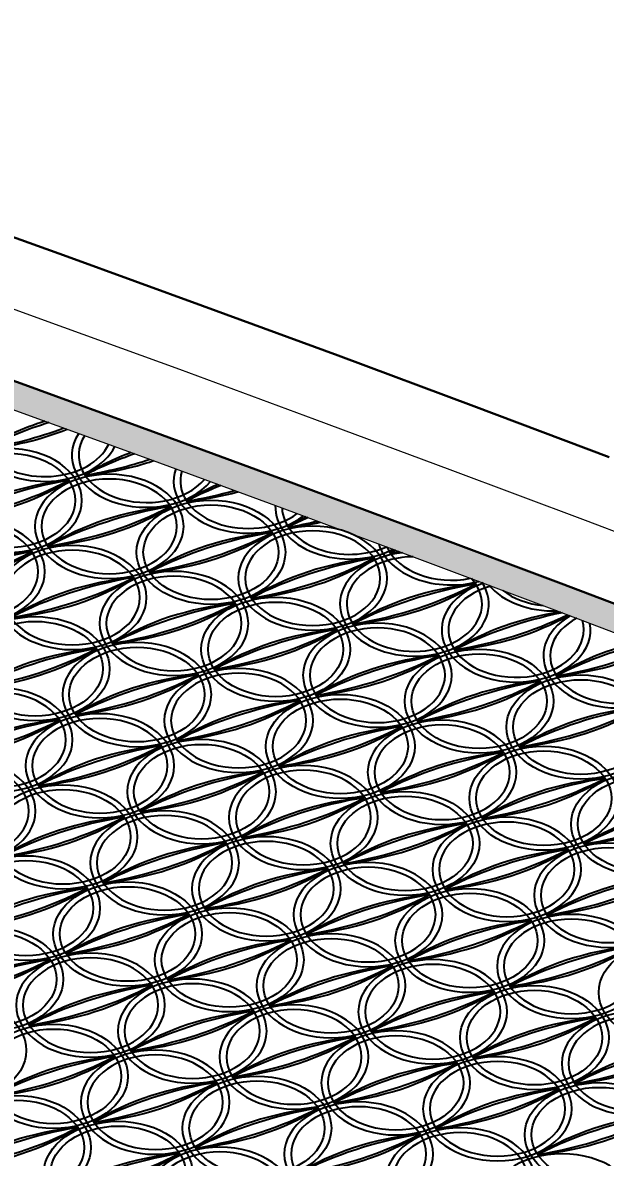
# Model space of a CAD drawing. Extents: x -2611510 to 954358, y -247163 to 181535.
# Drawn here: x 360124 to 364430, y 49146 to 57536 of the extents above; entities that cross this region are included whole.
import ezdxf

# ---------------------------------------------------------------- set-up
doc = ezdxf.new("R2010")
doc.units = 0
doc.linetypes.add('CENTER', pattern=[2, 1.25, -0.25, 0.25, -0.25])
doc.layers.get('Defpoints').update_dxf_attribs({"color": 8})
for name, color, linetype, lineweight in [('标注', 3, 'Continuous', 18), ('桥 中心线', 5, 'CENTER', 15), ('桥 构造粗实', 1, 'Continuous', 30)]:
    doc.layers.add(name, color=color, linetype=linetype, lineweight=lineweight)
doc.styles.add('仿宋字', font='仿宋_GB2312.TTF', dxfattribs={"width": 0.7})
doc.dimstyles.new('750', dxfattribs={"dimscale": 0, "dimtxt": 2.5, "dimasz": 1, "dimexe": 1, "dimexo": 1, "dimgap": 0, "dimtad": 0, "dimdec": 0, "dimlfac": 0.1, "dimrnd": 0.1, "dimzin": 12, "dimdsep": 46, "dimtxsty": '仿宋字', "dimblk": 'OBLIQUE', "dimcen": -1, "dimclrd": 256, "dimclre": 256, "dimclrt": 256, "dimadec": 4, "dimazin": 0, "dimtp": 2, "dimtm": 3, "dimtfac": 0.5, "dimtdec": 0, "dimtmove": 2, "dimatfit": 3, "dimldrblk": 'OBLIQUE', "dimfxl": 3, "dimfxlon": 1, "dimtvp": 0.7, "dimtolj": 1, "dimtzin": 12, "dimarcsym": 0})

# ---------------------------------------------------------------- blocks, each defined once
blk = doc.blocks.new('_Oblique')
at = {"color": 0, "linetype": 'ByBlock', "lineweight": -2}
blk.add_line((-0.5, -0.5), (0.5, 0.5), dxfattribs=at)
blk = doc.blocks.new('*D187')
at = {"layer": 'Defpoints', "color": 0}
for p in [(372281.5, 73637.3), (353281.5, 39578.2), (372281.5, 36663.7)]:
    blk.add_point(p, dxfattribs=at)
at = {"layer": '标注', "lineweight": -2}
for p, q in [((353281.5, 71637.3), (353281.5, 74637.3)), ((372281.5, 71637.3), (372281.5, 74637.3)), ((353281.5, 73637.3), (372281.5, 73637.3))]:
    blk.add_line(p, q, dxfattribs=at)
at = {"layer": '标注', "lineweight": -2, "xscale": 1000.0000020837, "yscale": 1000.0000020837, "zscale": 1000.0000020837, "rotation": 180}
blk.add_blockref('_Oblique', (353281.5, 73637.3), dxfattribs=at)
at = {"layer": '标注', "lineweight": -2, "xscale": 1000.0000020837, "yscale": 1000.0000020837, "zscale": 1000.0000020837}
blk.add_blockref('_Oblique', (372281.5, 73637.3), dxfattribs=at)
at = {"layer": '标注', "insert": (362781.5, 75302.2), "char_height": 2500, "attachment_point": 5, "style": '仿宋字'}
blk.add_mtext('\\A1;1900', dxfattribs=at)
blk = doc.blocks.new('2121212')
at = {"color": 8}
for centre, major_axis, start_param, end_param in [((-13683.5, 15489.1), (-550, 0), 5.663246, 9.087718), ((-13683.5, 15489.1), (-500, 0), 5.648618, 9.102073), ((-12998.3, 14460.6), (1696.6, 0), 1.982993, 2.30627), ((-12646, 13931.8), (-2505.2, 0), -1.158529, -0.933532), ((-14720.9, 17046.5), (-2505.2, 0), 1.806196, 2.060796), ((-14368.6, 16517.7), (1696.6, 0), -1.433605, -1.045268), ((-12931.7, 15297.6), (550, 0), 2.709345, 5.752002), ((-12931.7, 15297.6), (500, 0), 2.714072, 5.74729), ((-13957.1, 14962.9), (-550, 0), 3.141593, 9.424778), ((-12246.5, 14269), (-1696.6, 0), -1.082082, -0.835323), ((-11894.3, 13740.2), (2505.2, 0), 2.035351, 2.208061), ((-13969.2, 16855), (2505.2, 0), -1.335396, -1.132144), ((-13616.9, 16326.2), (-1696.6, 0), 1.707987, 2.021664), ((-12180, 15106.1), (-550, 0), 6.044423, 8.693788), ((-13271.9, 13934.3), (1696.6, 0), 1.707987, 2.30627), ((-12919.6, 13405.5), (-2505.2, 0), -1.335396, -0.933532), ((-14642.3, 15991.5), (-1696.6, 0), 1.707987, 2.30627), ((-14994.5, 16520.3), (2505.2, 0), -1.335396, -0.933532), ((-13205.3, 14771.4), (-550, 0), 3.141593, 9.424778), ((-13205.3, 14771.4), (-500, 0), 3.141593, 9.424778), ((-12180, 15106.1), (-500, 0), 6.069542, 8.668994), ((-11494.8, 14077.5), (1696.6, 0), 2.134065, 2.30627), ((-11142.5, 13548.7), (-2505.2, 0), -1.054504, -0.933532), ((-13217.4, 16663.4), (2505.2, 0), -1.335396, -1.187241), ((-12865.1, 16134.6), (-1696.6, 0), 1.707987, 1.940233), ((-12520.1, 13742.8), (1696.6, 0), 1.707987, 2.30627), ((-12167.9, 13214), (-2505.2, 0), -1.335396, -0.933532), ((-13890.5, 15799.9), (1696.6, 0), -1.433605, -0.835323), ((-14242.8, 16328.7), (-2505.2, 0), 1.806196, 2.208061), ((-11428.2, 14914.5), (550, 0), 3.111641, 5.336261), ((-11428.2, 14914.5), (500, 0), 3.1611, 5.286299), ((-14230.7, 14436.7), (-550, 0), 3.141593, 9.424778), ((-14230.7, 14436.7), (-500, 0), 3.141593, 9.424778), ((-11701.8, 14388.3), (-550, 0), 3.141593, 9.424778), ((-10743, 13886), (1696.6, 0), 2.206539, 2.30627), ((-10390.7, 13357.2), (-2505.2, 0), -1.003755, -0.933532), ((-12465.6, 16471.9), (-2505.2, 0), 1.806196, 1.895789), ((-12113.4, 15943.1), (-1696.6, 0), 1.707987, 1.851271), ((-11768.4, 13551.3), (-1696.6, 0), -1.433605, -0.835323), ((-11416.1, 13022.5), (2505.2, 0), 1.806196, 2.208061), ((-13138.8, 15608.4), (1696.6, 0), -1.433605, -0.835323), ((-13491, 16137.2), (-2505.2, 0), 1.806196, 2.208061), ((-11701.8, 14388.3), (-500, 0), 3.141593, 9.424778), ((-13478.9, 14245.1), (-550, 0), 3.141593, 9.424778), ((-10676.4, 14723), (550, 0), 3.353659, 5.088077), ((-10676.4, 14723), (500, 0), 3.441372, 5.000152), ((-13545.5, 13408.1), (1696.6, 0), 1.707987, 2.30627), ((-13193.2, 12879.3), (-2505.2, 0), -1.335396, -0.933532), ((-14915.9, 15465.2), (-1696.6, 0), 1.707987, 2.30627), ((-15268.1, 15994.1), (2505.2, 0), -1.335396, -0.933532), ((-13478.9, 14245.1), (-500, 0), 3.141593, 9.424778), ((-11016.6, 13359.7), (1696.6, 0), 1.707987, 2.30627), ((-10664.4, 12830.9), (-2505.2, 0), -1.335396, -0.933532), ((-12387, 15416.9), (-1696.6, 0), 1.707987, 2.30627), ((-12739.3, 15945.7), (2505.2, 0), -1.335396, -0.933532), ((-10950.1, 14196.8), (-550, 0), 4.874507, 9.848582), ((-10950.1, 14196.8), (-500, 0), 4.728741, 9.993251), ((-9991.3, 13694.4), (1696.6, 0), 2.278124, 2.30627), ((-9639, 13165.6), (-2505.2, 0), -0.953384, -0.933532), ((-11713.9, 16280.4), (-2505.2, 0), 1.806196, 1.832724), ((-11361.6, 15751.6), (1696.6, 0), -1.433605, -1.389956), ((-12727.2, 14053.6), (-550, 0), 3.141593, 9.424778), ((-12793.7, 13216.6), (1696.6, 0), 1.707987, 2.30627), ((-12441.5, 12687.8), (-2505.2, 0), -1.335396, -0.933532), ((-14164.1, 15273.7), (-1696.6, 0), 1.707987, 2.30627), ((-14516.4, 15802.5), (2505.2, 0), -1.335396, -0.933532), ((-12727.2, 14053.6), (-500, 0), 3.141593, 9.424778), ((-10198.3, 14005.2), (-550, 0), 5.165281, 9.552897), ((-10264.9, 13168.2), (1696.6, 0), 1.707987, 2.30627), ((-9912.6, 12639.4), (-2505.2, 0), -1.335396, -0.933532), ((-11635.2, 15225.4), (-1696.6, 0), 1.707987, 2.30627), ((-11987.5, 15754.2), (2505.2, 0), -1.335396, -0.933532), ((-10198.3, 14005.2), (-500, 0), 5.091138, 9.627252), ((-9924.7, 14531.5), (550, 0), 3.673192, 4.764366), ((-9924.7, 14531.5), (500, 0), 3.871271, 4.566991), ((-12042, 13025), (-1696.6, 0), -1.433605, -0.835323), ((-11689.7, 12496.2), (-2505.2, 0), -1.335396, -0.933532), ((-13412.4, 15082.2), (-1696.6, 0), 1.707987, 2.30627), ((-13764.6, 15611), (-2505.2, 0), 1.806196, 2.208061), ((-9513.1, 12976.7), (1696.6, 0), 1.78351, 2.30627), ((-9160.9, 12447.9), (-2505.2, 0), -1.288964, -0.933532), ((-11235.8, 15562.6), (-2505.2, 0), 1.806196, 2.172612), ((-10883.5, 15033.8), (1696.6, 0), -1.433605, -0.885652), ((-9446.5, 13813.7), (550, 0), 2.26446, 6.164335), ((-11223.7, 13670.5), (-550, 0), 3.141593, 9.424778), ((-11223.7, 13670.5), (-500, 0), 3.141593, 9.424778), ((-9446.5, 13813.7), (500, 0), 2.224264, 6.204904), ((-11290.2, 12833.5), (-1696.6, 0), -1.433605, -0.835323), ((-10938, 12304.7), (2505.2, 0), 1.806196, 2.208061), ((-12660.6, 14890.7), (-1696.6, 0), 1.707987, 2.30627), ((-13012.9, 15419.5), (2505.2, 0), -1.335396, -0.933532), ((-13067.4, 12690.3), (-1696.6, 0), -1.433605, -0.835323), ((-12715.1, 12161.5), (2505.2, 0), 1.806196, 2.208061), ((-14437.7, 14747.5), (-1696.6, 0), 1.707987, 2.30627), ((-14790, 15276.3), (-2505.2, 0), 1.806196, 2.208061), ((-13000.8, 13527.4), (-550, 0), 3.141593, 9.424778), ((-8761.4, 12785.1), (-1696.6, 0), -1.256739, -0.835323), ((-8409.1, 12256.3), (-2505.2, 0), -1.223755, -0.933532), ((-10484, 15371.1), (-2505.2, 0), 1.806196, 2.118738), ((-10131.7, 14842.3), (-1696.6, 0), 1.707987, 2.179181), ((-10538.5, 12642), (1696.6, 0), 1.707987, 2.30627), ((-10186.2, 12113.2), (-2505.2, 0), -1.335396, -0.933532), ((-11908.9, 14699.1), (-1696.6, 0), 1.707987, 2.30627), ((-12261.1, 15227.9), (2505.2, 0), -1.335396, -0.933532), ((-12249, 13335.9), (-550, 0), 3.141593, 9.424778), ((-12249, 13335.9), (-500, 0), 3.141593, 9.424778), ((-12315.6, 12498.8), (1696.6, 0), 1.707987, 2.30627), ((-11963.3, 11970), (-2505.2, 0), -1.335396, -0.933532), ((-13686, 14556), (-1696.6, 0), 1.707987, 2.30627), ((-14038.3, 15084.8), (2505.2, 0), -1.335396, -0.933532), ((-9786.7, 12450.4), (1696.6, 0), 1.707987, 2.30627), ((-9434.5, 11921.6), (-2505.2, 0), -1.335396, -0.933532), ((-11157.1, 14507.6), (-1696.6, 0), 1.707987, 2.30627), ((-11509.4, 15036.4), (-2505.2, 0), 1.806196, 2.208061), ((-14026.2, 13192.7), (-550, 0), 3.141593, 9.424778), ((-14026.2, 13192.7), (-500, 0), 3.141593, 9.424778), ((-11563.9, 12307.3), (1696.6, 0), 1.707987, 2.30627), ((-11211.6, 11778.5), (-2505.2, 0), -1.335396, -0.933532), ((-12934.2, 14364.4), (1696.6, 0), -1.433605, -0.835323), ((-13286.5, 14893.2), (-2505.2, 0), 1.806196, 2.208061), ((-9035, 12258.9), (-1696.6, 0), -1.433605, -0.835323), ((-8682.7, 11730.1), (-2505.2, 0), -1.335396, -0.933532), ((-10405.4, 14316.1), (1696.6, 0), -1.433605, -0.835323), ((-10757.6, 14844.9), (-2505.2, 0), 1.806196, 2.208061), ((-13341, 12164.1), (-1696.6, 0), -1.433605, -0.835323), ((-12988.7, 11635.3), (-2505.2, 0), -1.335396, -0.933532), ((-14711.4, 14221.3), (1696.6, 0), -1.433605, -0.835323), ((-15063.6, 14750.1), (2505.2, 0), -1.335396, -0.933532), ((-13274.4, 13001.2), (-550, 0), 3.141593, 9.424778), ((-13274.4, 13001.2), (-500, 0), 3.141593, 9.424778), ((-10812.1, 12115.7), (-1696.6, 0), -1.433605, -0.835323), ((-10459.8, 11586.9), (2505.2, 0), 1.806196, 2.208061), ((-12182.5, 14172.9), (-1696.6, 0), 1.707987, 2.30627), ((-12534.7, 14701.7), (2505.2, 0), -1.335396, -0.933532), ((-10745.5, 12952.8), (-550, 0), 3.141593, 9.424778), ((-10745.5, 12952.8), (-500, 0), 3.141593, 9.424778), ((-12522.7, 12809.6), (-550, 0), 3.141593, 9.424778), ((-12589.2, 11972.6), (1696.6, 0), 1.707987, 2.30627), ((-12237, 11443.8), (-2505.2, 0), -1.335396, -0.933532), ((-13959.6, 14029.7), (-1696.6, 0), 1.707987, 2.30627), ((-14311.9, 14558.5), (-2505.2, 0), 1.806196, 2.208061), ((-10060.3, 11924.2), (1696.6, 0), 1.707987, 2.30627), ((-9708.1, 11395.4), (-2505.2, 0), -1.335396, -0.933532), ((-11430.7, 13981.4), (-1696.6, 0), 1.707987, 2.30627), ((-11783, 14510.2), (2505.2, 0), -1.335396, -0.933532), ((-14299.8, 12666.5), (-550, 0), 3.141593, 9.424778), ((-14299.8, 12666.5), (-500, 0), 3.141593, 9.424778), ((-11837.5, 11781.1), (1696.6, 0), 1.707987, 2.30627), ((-11485.2, 11252.2), (-2505.2, 0), -1.335396, -0.933532), ((-13207.8, 13838.2), (-1696.6, 0), 1.707987, 2.30627), ((-13560.1, 14367), (2505.2, 0), -1.335396, -0.933532), ((-11770.9, 12618.1), (-550, 0), 3.141593, 9.424778), ((-11770.9, 12618.1), (-500, 0), 3.141593, 9.424778), ((-9308.6, 11732.7), (1696.6, 0), 1.707987, 2.30627), ((-8956.3, 11203.9), (-2505.2, 0), -1.335396, -0.933532), ((-10679, 13789.8), (-1696.6, 0), 1.707987, 2.30627), ((-11031.2, 14318.6), (-2505.2, 0), 1.806196, 2.208061), ((-11085.7, 11589.5), (-1696.6, 0), -1.433605, -0.835323), ((-10733.5, 11060.7), (-2505.2, 0), -1.335396, -0.933532), ((-12456.1, 13646.7), (1696.6, 0), -1.433605, -0.835323), ((-12808.4, 14175.5), (-2505.2, 0), 1.806196, 2.208061), ((-8556.8, 11541.2), (1696.6, 0), 1.707987, 2.30627), ((-8204.6, 11012.4), (-2505.2, 0), -1.335396, -0.933532), ((-9927.2, 13598.3), (1696.6, 0), -1.433605, -0.835323), ((-10279.5, 14127.1), (-2505.2, 0), 1.806196, 2.208061), ((-12862.8, 11446.4), (-1696.6, 0), -1.433605, -0.835323), ((-12510.6, 10917.6), (-2505.2, 0), -1.335396, -0.933532), ((-14233.2, 13503.5), (1696.6, 0), -1.433605, -0.835323), ((-14585.5, 14032.3), (-2505.2, 0), 1.806196, 2.208061), ((-12796.3, 12283.4), (-550, 0), 3.141593, 9.424778), ((-12796.3, 12283.4), (-500, 0), 3.141593, 9.424778), ((-10267.4, 12235), (-550, 0), 3.141593, 9.424778), ((-10267.4, 12235), (-500, 0), 3.141593, 9.424778), ((-10334, 11398), (1696.6, 0), 1.707987, 2.30627), ((-9981.7, 10869.2), (-2505.2, 0), -1.335396, -0.933532), ((-11704.3, 13455.1), (1696.6, 0), -1.433605, -0.835323), ((-12056.6, 13983.9), (-2505.2, 0), 1.806196, 2.208061), ((-12111.1, 11254.8), (1696.6, 0), 1.707987, 2.30627), ((-11758.8, 10726), (-2505.2, 0), -1.335396, -0.933532), ((-13481.5, 13312), (-1696.6, 0), 1.707987, 2.30627), ((-13833.7, 13840.8), (2505.2, 0), -1.335396, -0.933532), ((-12044.5, 12091.9), (-550, 0), 3.141593, 9.424778), ((-12044.5, 12091.9), (-500, 0), 3.141593, 9.424778), ((-9515.6, 12043.5), (-550, 0), 3.141593, 9.424778), ((-13821.6, 11948.7), (-550, 0), 3.141593, 9.424778), ((-9582.2, 11206.5), (1696.6, 0), 1.707987, 2.30627), ((-9229.9, 10677.7), (-2505.2, 0), -1.335396, -0.933532), ((-10952.6, 13263.6), (-1696.6, 0), 1.707987, 2.30627), ((-11304.9, 13792.4), (2505.2, 0), -1.335396, -0.933532), ((-9515.6, 12043.5), (-500, 0), 3.141593, 9.424778), ((-13821.6, 11948.7), (-500, 0), 3.141593, 9.424778), ((-11292.8, 11900.3), (-550, 0), 3.141593, 9.424778), ((-11292.8, 11900.3), (-500, 0), 3.141593, 9.424778), ((-11359.3, 11063.3), (1696.6, 0), 1.707987, 2.30627), ((-11007.1, 10534.5), (-2505.2, 0), -1.335396, -0.933532), ((-12729.7, 13120.4), (-1696.6, 0), 1.707987, 2.30627), ((-13082, 13649.2), (2505.2, 0), -1.335396, -0.933532), ((-8830.5, 11014.9), (1696.6, 0), 1.707987, 2.30627), ((-8478.2, 10486.1), (-2505.2, 0), -1.335396, -0.933532), ((-10200.8, 13072.1), (-1696.6, 0), 1.707987, 2.30627), ((-10553.1, 13600.9), (2505.2, 0), -1.335396, -0.933532), ((-13136.5, 10920.1), (1696.6, 0), 1.707987, 2.30627), ((-12784.2, 10391.3), (-2505.2, 0), -1.335396, -0.933532), ((-14506.8, 12977.3), (-1696.6, 0), 1.707987, 2.30627), ((-14859.1, 13506.1), (2505.2, 0), -1.335396, -0.933532), ((-10607.6, 10871.8), (-1696.6, 0), -1.433605, -0.835323), ((-10255.3, 10343), (-2505.2, 0), -1.335396, -0.933532), ((-11978, 12928.9), (-1696.6, 0), 1.707987, 2.30627), ((-12330.2, 13457.7), (-2505.2, 0), 1.806196, 2.208061), ((-12384.7, 10728.6), (-1696.6, 0), -1.433605, -0.835323), ((-12032.4, 10199.8), (-2505.2, 0), -1.335396, -0.933532), ((-13755.1, 12785.7), (1696.6, 0), -1.433605, -0.835323), ((-14107.3, 13314.5), (-2505.2, 0), 1.806196, 2.208061), ((-9855.8, 10680.2), (-1696.6, 0), -1.433605, -0.835323), ((-9503.6, 10151.4), (2505.2, 0), 1.806196, 2.208061), ((-11226.2, 12737.4), (-1696.6, 0), 1.707987, 2.30627), ((-11578.5, 13266.2), (2505.2, 0), -1.335396, -0.933532), ((-9789.3, 11517.3), (-550, 0), 3.141593, 9.424778), ((-9789.3, 11517.3), (-500, 0), 3.141593, 9.424778), ((-11566.4, 11374.1), (-550, 0), 3.141593, 9.424778), ((-11633, 10537.1), (-1696.6, 0), -1.433605, -0.835323), ((-11280.7, 10008.3), (2505.2, 0), 1.806196, 2.208061), ((-13003.3, 12594.2), (-1696.6, 0), 1.707987, 2.30627), ((-13355.6, 13123), (-2505.2, 0), 1.806196, 2.208061), ((-9104.1, 10488.7), (1696.6, 0), 1.707987, 2.30627), ((-8751.8, 9959.9), (-2505.2, 0), -1.335396, -0.933532), ((-10474.4, 12545.8), (-1696.6, 0), 1.707987, 2.30627), ((-10826.7, 13074.6), (2505.2, 0), -1.335396, -0.933532), ((-13343.5, 11230.9), (-550, 0), 3.141593, 9.424778), ((-13343.5, 11230.9), (-500, 0), 3.141593, 9.424778), ((-13410.1, 10393.9), (1696.6, 0), 1.707987, 2.30627), ((-13057.8, 9865.1), (-2505.2, 0), -1.335396, -0.933532), ((-14780.5, 12451), (-1696.6, 0), 1.707987, 2.30627), ((-15132.7, 12979.8), (-2505.2, 0), 1.806196, 2.208061), ((-10881.2, 10345.5), (1696.6, 0), 1.707987, 2.30627), ((-10528.9, 9816.7), (-2505.2, 0), -1.335396, -0.933532), ((-12251.6, 12402.7), (-1696.6, 0), 1.707987, 2.30627), ((-12603.8, 12931.5), (2505.2, 0), -1.335396, -0.933532), ((-10814.6, 11182.6), (-550, 0), 3.141593, 9.424778), ((-10814.6, 11182.6), (-500, 0), 3.141593, 9.424778), ((-12591.8, 11039.4), (-550, 0), 3.141593, 9.424778), ((-12658.3, 10202.4), (1696.6, 0), 1.707987, 2.30627), ((-12306.1, 9673.6), (-2505.2, 0), -1.335396, -0.933532), ((-14028.7, 12259.5), (-1696.6, 0), 1.707987, 2.30627), ((-14381, 12788.3), (2505.2, 0), -1.335396, -0.933532), ((-12591.8, 11039.4), (-500, 0), 3.141593, 9.424778), ((-10129.4, 10154), (1696.6, 0), 1.707987, 2.30627), ((-9777.2, 9625.2), (-2505.2, 0), -1.335396, -0.933532), ((-11499.8, 12211.1), (1696.6, 0), -1.433605, -0.835323), ((-11852.1, 12740), (-2505.2, 0), 1.806196, 2.208061), ((-11906.6, 10010.8), (-1696.6, 0), -1.433605, -0.835323), ((-11554.3, 9482), (-2505.2, 0), -1.335396, -0.933532), ((-13276.9, 12068), (1696.6, 0), -1.433605, -0.835323), ((-13629.2, 12596.8), (2505.2, 0), -1.335396, -0.933532), ((-11840, 10847.9), (-550, 0), 3.141593, 9.424778), ((-11840, 10847.9), (-500, 0), 3.141593, 9.424778), ((-9311.1, 10799.5), (-550, 0), 3.141593, 9.424778), ((-9377.7, 9962.5), (-1696.6, 0), -1.433605, -0.835323), ((-9025.4, 9433.7), (2505.2, 0), 1.806196, 2.208061), ((-10748.1, 12019.6), (-1696.6, 0), 1.707987, 2.30627), ((-11100.3, 12548.4), (2505.2, 0), -1.335396, -0.933532), ((-9311.1, 10799.5), (-500, 0), 3.141593, 9.424778), ((-11154.8, 9819.3), (1696.6, 0), 1.707987, 2.30627), ((-10802.5, 9290.5), (-2505.2, 0), -1.335396, -0.933532), ((-12525.2, 11876.5), (-1696.6, 0), 1.707987, 2.30627), ((-12877.5, 12405.3), (-2505.2, 0), 1.806196, 2.208061), ((-11088.2, 10656.3), (-550, 0), 3.141593, 9.424778), ((-8625.9, 9770.9), (1696.6, 0), 1.707987, 2.30627), ((-8273.7, 9242.1), (-2505.2, 0), -1.335396, -0.933532), ((-9996.3, 11828.1), (-1696.6, 0), 1.707987, 2.30627), ((-10348.6, 12356.9), (2505.2, 0), -1.335396, -0.933532), ((-12931.9, 9676.1), (-1696.6, 0), -1.433605, -0.835323), ((-12579.7, 9147.3), (-2505.2, 0), -1.335396, -0.933532), ((-14302.3, 11733.3), (-1696.6, 0), 1.707987, 2.30627), ((-14654.6, 12262.1), (2505.2, 0), -1.335396, -0.933532), ((-12865.4, 10513.2), (-550, 0), 3.141593, 9.424778), ((-12865.4, 10513.2), (-500, 0), 3.141593, 9.424778), ((-10336.5, 10464.8), (-550, 0), 3.141593, 9.424778), ((-10403.1, 9627.8), (1696.6, 0), 1.707987, 2.30627), ((-10050.8, 9099), (-2505.2, 0), -1.335396, -0.933532), ((-11773.4, 11684.9), (-1696.6, 0), 1.707987, 2.30627), ((-12125.7, 12213.7), (2505.2, 0), -1.335396, -0.933532), ((-10336.5, 10464.8), (-500, 0), 3.141593, 9.424778), ((-12180.2, 9484.6), (1696.6, 0), 1.707987, 2.30627), ((-11827.9, 8955.8), (-2505.2, 0), -1.335396, -0.933532), ((-13550.6, 11541.8), (1696.6, 0), -1.433605, -0.835323), ((-13902.8, 12070.6), (-2505.2, 0), 1.806196, 2.208061), ((-9651.3, 9436.2), (-1696.6, 0), -1.433605, -0.835323), ((-9299, 8907.4), (-2505.2, 0), -1.335396, -0.933532), ((-11021.7, 11493.4), (1696.6, 0), -1.433605, -0.835323), ((-11373.9, 12022.2), (-2505.2, 0), 1.806196, 2.208061), ((-11361.9, 10130.1), (-550, 0), 3.141593, 9.424778), ((-11428.4, 9293.1), (-1696.6, 0), -1.433605, -0.835323), ((-11076.2, 8764.3), (-2505.2, 0), -1.335396, -0.933532), ((-12798.8, 11350.2), (-1696.6, 0), 1.707987, 2.30627), ((-13151.1, 11879), (-2505.2, 0), 1.806196, 2.208061), ((-11361.9, 10130.1), (-500, 0), 3.141593, 9.424778), ((-8899.6, 9244.7), (1696.6, 0), 1.707987, 2.30627), ((-8547.3, 8715.9), (-2505.2, 0), -1.335396, -0.933532), ((-10269.9, 11301.9), (1696.6, 0), -1.433605, -0.835323), ((-10622.2, 11830.7), (-2505.2, 0), 1.806196, 2.208061), ((-13205.6, 9149.9), (1696.6, 0), 1.707987, 2.30627), ((-12853.3, 8621.1), (-2505.2, 0), -1.335396, -0.933532), ((-14575.9, 11207.1), (-1696.6, 0), 1.707987, 2.30627), ((-14928.2, 11735.9), (-2505.2, 0), 1.806196, 2.208061), ((-10610.1, 9938.6), (-550, 0), 3.141593, 9.424778), ((-10676.7, 9101.5), (1696.6, 0), 1.707987, 2.30627), ((-10324.4, 8572.7), (-2505.2, 0), -1.335396, -0.933532), ((-12047.1, 11158.7), (-1696.6, 0), 1.707987, 2.30627), ((-12399.3, 11687.5), (2505.2, 0), -1.335396, -0.933532), ((-10610.1, 9938.6), (-500, 0), 3.141593, 9.424778), ((-12387.2, 9795.4), (-550, 0), 3.141593, 9.424778), ((-12453.8, 8958.4), (1696.6, 0), 1.707987, 2.30627), ((-12101.5, 8429.6), (-2505.2, 0), -1.335396, -0.933532), ((-13824.2, 11015.5), (-1696.6, 0), 1.707987, 2.30627), ((-14176.4, 11544.3), (2505.2, 0), -1.335396, -0.933532), ((-12387.2, 9795.4), (-500, 0), 3.141593, 9.424778), ((-9858.4, 9747.1), (-550, 0), 3.141593, 9.424778)]:
    blk.add_ellipse(centre, major_axis=major_axis, ratio=0.7, start_param=start_param, end_param=end_param, dxfattribs=at)
for centre, major_axis in [((-13957.1, 14962.9), (500, 0)), ((-12453.6, 14579.8), (550, 0)), ((-12453.6, 14579.8), (500, 0)), ((-11975.4, 13862.1), (550, 0)), ((-11975.4, 13862.1), (500, 0)), ((-13752.6, 13718.9), (550, 0)), ((-13752.6, 13718.9), (500, 0)), ((-13000.8, 13527.4), (500, 0)), ((-10471.9, 13479), (550, 0)), ((-10471.9, 13479), (500, 0)), ((-9720.2, 13287.5), (550, 0)), ((-9720.2, 13287.5), (500, 0)), ((-11497.3, 13144.3), (550, 0)), ((-11497.3, 13144.3), (500, 0)), ((-12522.7, 12809.6), (500, 0)), ((-9993.8, 12761.3), (550, 0)), ((-9993.8, 12761.3), (500, 0)), ((-9242, 12569.7), (550, 0)), ((-9242, 12569.7), (500, 0)), ((-13548, 12474.9), (550, 0)), ((-13548, 12474.9), (500, 0)), ((-11019.2, 12426.6), (550, 0)), ((-11019.2, 12426.6), (500, 0)), ((-13069.9, 11757.2), (550, 0)), ((-13069.9, 11757.2), (500, 0)), ((-10541, 11708.8), (550, 0)), ((-10541, 11708.8), (500, 0)), ((-12318.1, 11565.6), (550, 0)), ((-12318.1, 11565.6), (500, 0)), ((-14095.3, 11422.5), (550, 0)), ((-14095.3, 11422.5), (500, 0)), ((-11566.4, 11374.1), (500, 0)), ((-9037.5, 11325.7), (550, 0)), ((-10062.9, 10991), (550, 0)), ((-10062.9, 10991), (500, 0)), ((-14368.9, 10896.2), (550, 0)), ((-13617.1, 10704.7), (550, 0)), ((-13617.1, 10704.7), (500, 0)), ((-11088.2, 10656.3), (500, 0)), ((-12113.6, 10321.7), (550, 0)), ((-12113.6, 10321.7), (500, 0)), ((-9584.7, 10273.3), (550, 0)), ((-9584.7, 10273.3), (500, 0)), ((-13890.7, 10178.5), (550, 0)), ((-13890.7, 10178.5), (500, 0)), ((-13139, 9987), (550, 0)), ((-13139, 9987), (500, 0))]:
    blk.add_ellipse(centre, major_axis=major_axis, ratio=0.7, dxfattribs=at)
blk = doc.blocks.new('*D348')
at = {"layer": 'Defpoints', "color": 0}
for p in [(374281.5, 83145.3), (170281.5, 72374.9), (374281.5, 37143.4)]:
    blk.add_point(p, dxfattribs=at)
at = {"layer": '标注', "lineweight": -2}
for p, q in [((170281.5, 81145.3), (170281.5, 84145.3)), ((374281.5, 81145.3), (374281.5, 84145.3)), ((170281.5, 83145.3), (374281.5, 83145.3))]:
    blk.add_line(p, q, dxfattribs=at)
at = {"layer": '标注', "lineweight": -2, "xscale": 1000.0000020837, "yscale": 1000.0000020837, "zscale": 1000.0000020837, "rotation": 180}
blk.add_blockref('_Oblique', (170281.5, 83145.3), dxfattribs=at)
at = {"layer": '标注', "lineweight": -2, "xscale": 1000.0000020837, "yscale": 1000.0000020837, "zscale": 1000.0000020837}
blk.add_blockref('_Oblique', (374281.5, 83145.3), dxfattribs=at)
at = {"layer": '标注', "insert": (272281.5, 84810.2), "char_height": 2500, "attachment_point": 5, "style": '仿宋字'}
blk.add_mtext('\\A1;20400', dxfattribs=at)

msp = doc.modelspace()

# ---------------------------------------------------------------- hatches: boundary and pattern name
h = msp.add_hatch(color=8)
h.paths.add_polyline_path([(371093, 50643.9), (370094.6, 51048.3), (369096.2, 51448.7), (368097.9, 51844.9), (367099.5, 52237), (366101.2, 52625), (365102.9, 53008.9), (364104.6, 53388.6), (363106.2, 53764.3), (362107.9, 54135.9), (361109.6, 54503.3), (360111.3, 54866.7), (359113.1, 55225.9), (358114.8, 55581), (357116.5, 55932.1), (356118.2, 56279), (355120, 56621.8), (354121.7, 56960.5), (353123.5, 57295.1), (352125.2, 57625.6), (351127, 57952), (350128.8, 58274.2), (349130.6, 58592.4), (348132.3, 58906.4), (347134.1, 59216.4), (346135.9, 59522.2), (345137.7, 59824), (344139.5, 60121.6), (343141.4, 60415.1), (342143.2, 60704.5), (341145, 60989.8), (340146.8, 61271), (339148.7, 61548.1), (338150.5, 61821.1), (337152.4, 62090), (336154.2, 62354.8), (335156.1, 62615.4), (334158, 62872), (333159.8, 63124.4), (332161.7, 63372.8), (331163.6, 63617), (330165.5, 63857.2), (329167.4, 64093.2), (328169.3, 64325.1), (327171.2, 64552.9), (326173.1, 64776.6), (325175, 64996.2), (324176.9, 65211.7), (323178.9, 65423.1), (322180.8, 65630.4), (321182.7, 65833.6), (320184.7, 66032.7), (319186.6, 66227.7), (318188.6, 66418.5), (317190.5, 66605.3), (316192.5, 66787.9), (315194.4, 66966.5), (315151.7, 66973.9, 0.956587), (314979.3, 66193.5), (315281.5, 66112.6), (316281.5, 65838.2), (317281.5, 65557.3), (318281.5, 65269.9), (319281.5, 64976), (320281.5, 64675.6), (321281.5, 64368.8), (322281.5, 64055.4), (323281.5, 63735.6), (324281.5, 63409.3), (325281.5, 63076.5), (326281.5, 62737.2), (327281.5, 62391.4), (328281.5, 62039.2), (329281.5, 61680.4), (330281.5, 61315.2), (331281.5, 60943.5), (332281.5, 60565.4), (333281.5, 60180.7), (334281.5, 59789.6), (335281.5, 59392), (336281.5, 58987.9), (337281.5, 58577.3), (338281.5, 58160.3), (339281.5, 57736.7), (340281.5, 57306.7), (341281.5, 56870.3), (342281.5, 56427.3), (343281.5, 55977.9), (344281.5, 55522), (345281.5, 55059.6), (346281.5, 54590.8), (347281.5, 54115.5), (348281.5, 53633.7), (349281.5, 53145.4), (350281.5, 52650.7), (351281.5, 52149.5), (352281.5, 51641.8), (353281.5, 51127.7), (354281.5, 50607), (355281.5, 50080), (356281.5, 49546.4), (357281.5, 49006.4), (358281.5, 48459.9), (359281.5, 47906.9), (360281.5, 47347.5), (361281.5, 46781.6), (362281.5, 46209.2), (363281.5, 45630.4), (364281.5, 45045.1), (365281.5, 44453.4), (366281.5, 43855.1), (367281.5, 43250.4), (368281.5, 42639.3), (369281.5, 42021.6), (370281.5, 41397.5), (371281.5, 40767), (371571, 40582.6), (392348.5, 40217.3, 0.723214), (392599.1, 40934.5), (392060.2, 41201.6), (391061.7, 41692.3), (390063.2, 42178.9), (389064.7, 42661.5), (388066.2, 43139.9), (387067.7, 43614.1), (386069.2, 44084.3), (385070.8, 44550.4), (384072.3, 45012.4), (383073.9, 45470.2), (382075.4, 45924), (381077, 46373.6), (380078.5, 46819.1), (379080.1, 47260.5), (378081.7, 47697.8), (377083.3, 48131), (376084.9, 48560.1), (375086.5, 48985.1), (374088.1, 49405.9), (373089.7, 49822.7), (372091.3, 50235.4)])
h.paths.add_polyline_path([(371017.5, 50458.7), (372015.3, 50050.4), (373013, 49638), (374010.7, 49221.5), (375008.5, 48800.9), (376006.2, 48376.2), (377004, 47947.4), (378001.8, 47514.5), (378999.6, 47077.5), (379997.4, 46636.3), (380995.2, 46191.1), (381993, 45741.7), (382990.8, 45288.3), (383988.6, 44830.7), (384986.5, 44369), (385984.3, 43903.2), (386982.2, 43433.3), (387980.1, 42959.3), (388978, 42481.2), (389975.9, 41999), (390973.8, 41512.7), (391971.7, 41022.2), (392489.8, 40765.5, -0.692809), (392352, 40417.3), (371630.9, 40781.6), (371388.6, 40935.9), (370387.8, 41567), (369387, 42191.5), (368386.2, 42809.7), (367385.4, 43421.3), (366384.6, 44026.5), (365383.8, 44625.2), (364382.9, 45217.5), (363382.1, 45803.3), (362381.3, 46382.6), (361380.4, 46955.4), (360379.6, 47521.8), (359378.7, 48081.7), (358377.8, 48635.2), (357377, 49182.1), (356376.1, 49722.6), (355375.2, 50256.7), (354374.3, 50784.2), (353373.4, 51305.3), (352372.5, 51819.9), (351371.6, 52328.1), (350370.7, 52829.7), (349369.7, 53324.9), (348368.8, 53813.6), (347367.8, 54295.9), (346366.9, 54771.6), (345365.9, 55240.9), (344365, 55703.8), (343364, 56160.1), (342363, 56610), (341362, 57053.3), (340361, 57490.3), (339360, 57920.7), (338359, 58344.6), (337358, 58762.1), (336356.9, 59173.1), (335355.9, 59577.6), (334354.9, 59975.6), (333353.8, 60367.2), (332352.8, 60752.2), (331351.7, 61130.8), (330350.6, 61502.9), (329349.6, 61868.5), (328348.5, 62227.6), (327347.4, 62580.2), (326346.3, 62926.4), (325345.2, 63266.1), (324344.1, 63599.2), (323343, 63925.9), (322341.9, 64246.1), (321340.7, 64559.8), (320339.6, 64867), (319338.5, 65167.7), (318337.3, 65461.9), (317336.2, 65749.7), (316335, 66030.9), (315333.8, 66305.6), (315031.1, 66386.7, -0.956587), (315117.3, 66776.9), (315159.6, 66769.5), (316156.9, 66591.1), (317154.1, 66408.6), (318151.4, 66222), (319148.7, 66031.3), (320145.9, 65836.5), (321143.2, 65637.5), (322140.5, 65434.5), (323137.8, 65227.4), (324135.1, 65016.2), (325132.4, 64800.8), (326129.7, 64581.4), (327127.1, 64357.9), (328124.4, 64130.2), (329121.7, 63898.5), (330119.1, 63662.6), (331116.4, 63422.7), (332113.8, 63178.6), (333111.2, 62930.4), (334108.5, 62678.2), (335105.9, 62421.8), (336103.3, 62161.3), (337100.7, 61896.8), (338098.1, 61628.1), (339095.5, 61355.3), (340093, 61078.4), (341090.4, 60797.4), (342087.8, 60512.3), (343085.3, 60223.1), (344082.8, 59929.8), (345080.2, 59632.4), (346077.7, 59330.9), (347075.2, 59025.3), (348072.7, 58715.5), (349070.2, 58401.7), (350067.7, 58083.8), (351065.2, 57761.7), (352062.7, 57435.6), (353060.3, 57105.3), (354057.8, 56771), (355055.4, 56432.5), (356052.9, 56090), (357050.5, 55743.3), (358048.1, 55392.5), (359045.7, 55037.6), (360043.3, 54678.6), (361040.9, 54315.5), (362038.5, 53948.3), (363036.1, 53577), (364033.8, 53201.6), (365031.4, 52822.1), (366029.1, 52438.4), (367026.8, 52050.7), (368024.4, 51658.8), (369022.1, 51262.9), (370019.8, 50862.8)], flags=16)

# ---------------------------------------------------------------- linework, layer by layer
at = {"layer": '桥 中心线', "color": 8, "ltscale": 3000}
msp.add_lwpolyline([(351281.5, 58427.5), (352281.5, 58100.5), (353281.5, 57769.5), (354281.5, 57434.3), (355281.5, 57095), (356281.5, 56751.6), (357281.5, 56404.1), (358281.5, 56052.4), (359281.5, 55696.7), (360281.5, 55336.8), (361281.5, 54972.9), (362281.5, 54604.8), (363281.5, 54232.6), (364281.5, 53856.3), (365281.5, 53475.9)], dxfattribs=at)
at = {"layer": '桥 构造粗实'}
for points in [[(351436, 58903), (352437.8, 58575.5), (353439.5, 58243.8), (354441.3, 57908.1), (355443, 57568.2), (356444.8, 57224.2), (357446.5, 56876.1), (358448.2, 56523.8), (359449.9, 56167.5), (360451.7, 55807), (361453.4, 55442.4), (362455.1, 55073.7), (363456.8, 54700.9), (364458.4, 54323.9)], [(352125.2, 57625.6), (353123.5, 57295.1), (354121.7, 56960.5), (355120, 56621.8), (356118.2, 56279), (357116.5, 55932.1), (358114.8, 55581), (359113.1, 55225.9), (360111.3, 54866.7), (361109.6, 54503.3), (362107.9, 54135.9), (363106.2, 53764.3), (364104.6, 53388.6), (365102.9, 53008.9)]]:
    msp.add_lwpolyline(points, dxfattribs=at)
at = {"layer": '桥 构造粗实', "color": 252, "lineweight": 15}
msp.add_lwpolyline([(352062.7, 57435.6), (353060.3, 57105.3), (354057.8, 56771), (355055.4, 56432.5), (356052.9, 56090), (357050.5, 55743.3), (358048.1, 55392.5), (359045.7, 55037.6), (360043.3, 54678.6), (361040.9, 54315.5), (362038.5, 53948.3), (363036.1, 53577), (364033.8, 53201.6), (365031.4, 52822.1)], dxfattribs=at)

# ---------------------------------------------------------------- block references
msp.add_blockref('2121212', (373968.7, 39039.8))

# ---------------------------------------------------------------- dimensions: what is measured, and where the dimension line sits
at = {"layer": '标注'}
for base, p1, p2, picture, middle in [((374281.5, 83145.3), (170281.5, 72374.9), (374281.5, 37143.4), '*D348', (272281.5, 84810.2)), ((372281.5, 73637.3), (353281.5, 39578.2), (372281.5, 36663.7), '*D187', (362781.5, 75302.2))]:
    dim = msp.add_linear_dim(base=base, p1=p1, p2=p2, dimstyle='750', override={"dimscale": 1000.000002, "dimfxl": 2}, dxfattribs=at)
    dim.commit()
    dim.dimension.update_dxf_attribs({"geometry": picture, "text_midpoint": middle})

doc.saveas('drawing.dxf')
